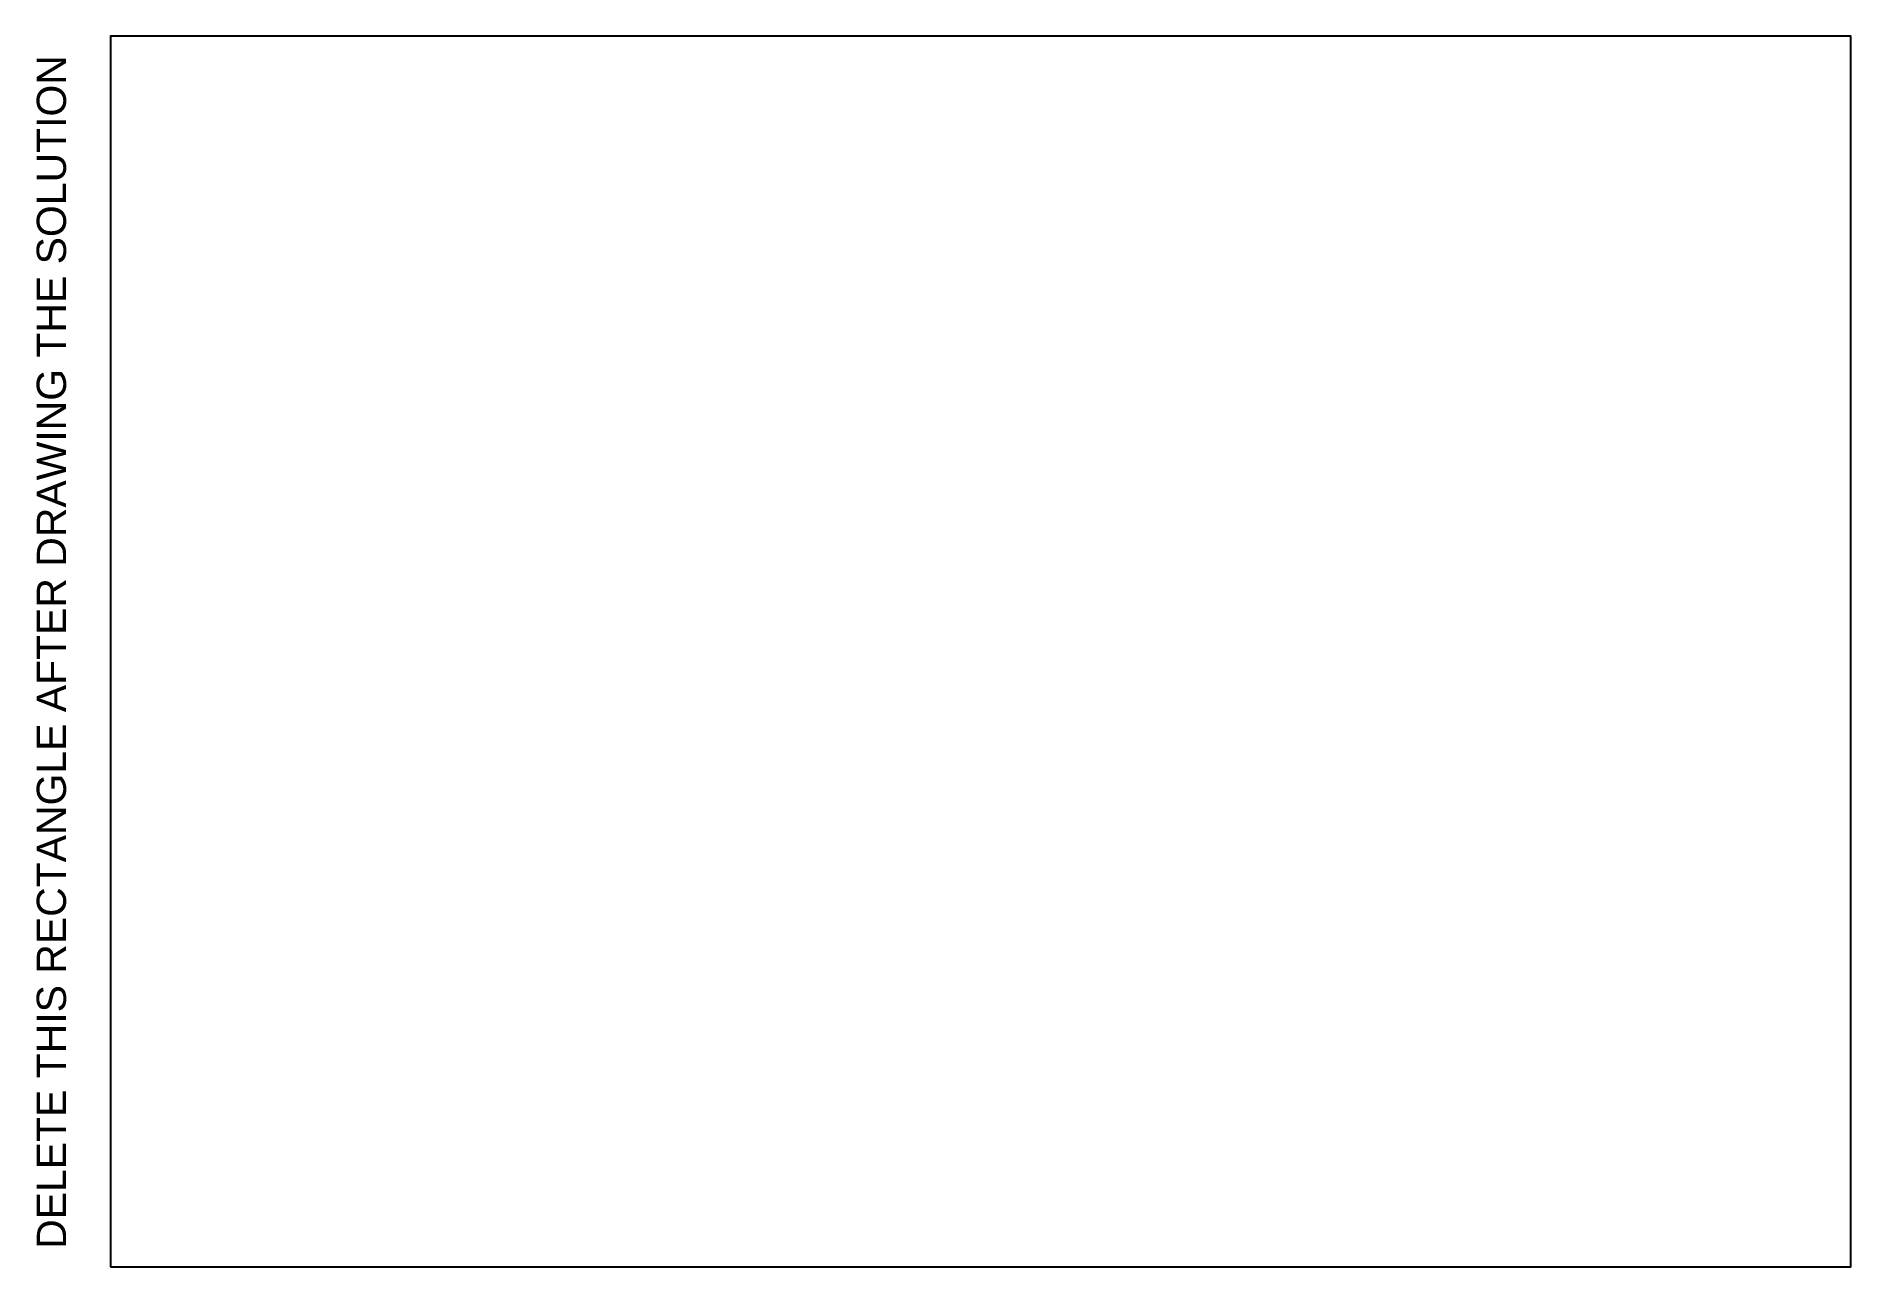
# Model space of a CAD drawing. Header units: millimetres. Extents: x -13 to 297, y 0 to 210.
import ezdxf

# ---------------------------------------------------------------- set-up
doc = ezdxf.new("R2010")
doc.units = ezdxf.units.MM
doc.layers.add('Comments', color=10, linetype='Continuous', lineweight=13, plot=False)
doc.styles.get("Standard").update_dxf_attribs({"font": 'arial.ttf'})

msp = doc.modelspace()

# ---------------------------------------------------------------- linework, layer by layer
msp.add_lwpolyline([(0, 0), (297, 0), (297, 210), (0, 210)], close=True)

# ---------------------------------------------------------------- texts
at = {"layer": 'Comments'}
msp.add_text('DELETE THIS RECTANGLE AFTER DRAWING THE SOLUTION', height=5, rotation=90, dxfattribs=at).set_placement((-7.57, 3.05))

doc.saveas('drawing.dxf')
